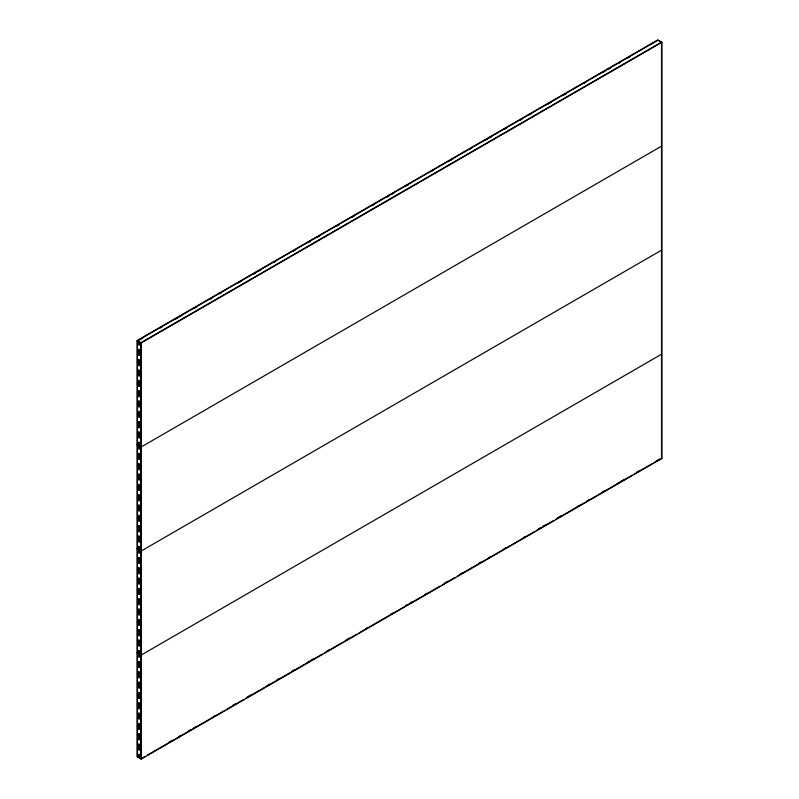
<?xml version="1.0" encoding="UTF-8"?>
<svg xmlns="http://www.w3.org/2000/svg" width="799" height="799" viewBox="0 0 799 799"><rect width="100%" height="100%" fill="white"/><g stroke="black" fill="none" stroke-linecap="round" stroke-linejoin="round"><path stroke-width="1.2" d="M137.118 340.534L657.747 39.95L661.882 42.337L661.882 458.466L141.253 759.05L137.118 756.663L137.118 340.534L141.253 342.911L661.882 42.337M139.625 339.885L142.871 338.007M160.15 328.029L162.307 326.781M175.271 319.3L177.428 318.052M179.595 316.803L181.753 315.555M194.716 308.074L196.874 306.826M209.837 299.345L211.995 298.097M219.555 293.732L221.713 292.484M237.922 283.136L241.158 281.258M253.043 274.397L256.279 272.529M258.447 271.28L260.604 270.032M273.568 262.551L275.725 261.303M293.003 251.325L295.171 250.077M308.124 242.596L310.292 241.348M317.852 236.983L320.009 235.735M336.209 226.387L339.455 224.509M351.33 217.648L354.576 215.78M371.855 205.802L374.022 204.554M386.976 197.073L389.143 195.825M391.3 194.576L393.458 193.328M406.421 185.847L408.579 184.599M431.26 171.505L433.428 170.257M449.627 160.899L452.863 159.031M470.152 149.053L472.309 147.805M485.273 140.324L487.43 139.076M489.597 137.828L491.755 136.579M504.718 129.098L506.876 127.85M519.839 120.369L521.997 119.121M529.557 114.756L531.715 113.508M547.924 104.15L551.16 102.282M563.045 95.421L566.281 93.553M583.57 83.575L585.727 82.327M603.005 72.349L605.173 71.101M608.409 69.233L610.566 67.985M618.126 63.62L620.294 62.372M627.854 58.007L630.011 56.759M168.988 742.241L171.146 740.993M178.706 736.628L180.874 735.38M188.434 731.015L190.591 729.767M193.827 727.899L195.995 726.651M213.273 716.673L215.43 715.425M232.719 705.447L235.955 703.579M247.84 696.718L251.076 694.85M267.285 685.492L269.443 684.244M277.003 679.879L279.161 678.631M292.124 671.15L294.282 669.902M307.245 662.421L309.403 661.173M311.57 659.924L313.727 658.676M326.691 651.195L328.848 649.947M346.137 639.969L349.373 638.101M365.572 628.743L367.74 627.495M390.421 614.401L392.579 613.153M405.542 605.672L407.7 604.424M409.857 603.175L412.024 601.927M424.978 594.446L427.145 593.198M444.424 583.22L447.67 581.352M459.545 574.491L462.791 572.613M478.991 563.265L481.148 562.017M488.708 557.652L490.876 556.404M503.829 548.923L505.997 547.675M523.275 537.697L525.432 536.449M538.396 528.968L540.553 527.72M542.721 526.471L545.957 524.603M557.842 517.742L561.078 515.864M577.287 506.516L579.445 505.268M587.005 500.903L589.163 499.655M602.126 492.174L604.284 490.926M617.247 483.445L619.405 482.197M621.572 480.948L623.729 479.7M636.693 472.219L638.85 470.971M656.129 460.993L659.375 459.115M141.982 758.231L145.228 756.353M147.386 755.105L224.08 710.83M226.237 709.582L243.515 699.604M245.683 698.356L322.367 654.081M324.534 652.833L341.812 642.855M343.969 641.607L356.933 634.126M359.091 632.878L440.109 586.106M442.266 584.868L455.23 577.377M457.388 576.129L534.082 531.854M536.239 530.606L553.517 520.628M555.685 519.38L632.369 475.105M634.526 473.857L651.814 463.879M653.972 462.631L661.882 458.466M660.673 42.037L658.096 40.15L137.468 340.734L137.468 756.863M661.532 146.167L141.253 446.951L137.118 444.564M661.532 250.197L141.253 550.98L137.118 548.603M661.532 354.237L141.253 655.02L137.118 652.633M137.468 341.123L140.904 343.111M137.468 351.45L140.904 353.438M137.468 361.777L140.904 363.765M137.468 372.104L140.904 374.082M137.468 382.421L140.904 384.409M137.468 392.748L140.904 394.736M137.468 403.076L140.904 405.053M137.468 413.393L140.904 415.38M137.468 423.72L140.904 425.707M137.468 434.047L140.904 436.024M137.468 444.364L140.904 446.351M137.468 445.163L140.904 447.15M137.468 455.49L140.904 457.467M137.468 465.807L140.904 467.795M137.468 476.134L140.904 478.122M137.468 486.461L140.904 488.439M137.468 496.778L140.904 498.766M137.468 507.105L140.904 509.093M137.468 517.432L140.904 519.41M137.468 527.749L140.904 529.737M137.468 538.077L140.904 540.064M137.468 548.404L140.904 550.391M137.468 549.193L140.904 551.18M137.468 559.52L140.904 561.507M137.468 569.847L140.904 571.824M137.468 580.164L140.904 582.151M137.468 590.491L140.904 592.478M137.468 600.818L140.904 602.806M137.468 611.135L140.904 613.123M137.468 621.462L140.904 623.45M137.468 631.789L140.904 633.777M137.468 642.106L140.904 644.094M137.468 652.433L140.904 654.421M137.468 653.232L140.904 655.21M137.468 663.55L140.904 665.537M137.468 673.877L140.904 675.864M137.468 684.204L140.904 686.191M137.468 694.521L140.904 696.508M137.468 704.848L140.904 706.835M137.468 715.175L140.904 717.162M137.468 725.502L140.904 727.48M137.468 735.819L140.904 737.807M137.468 746.146L140.904 748.134M137.468 756.473L140.904 758.451M661.532 458.266L661.532 42.137L140.904 342.711L140.904 758.85M141.253 342.911L141.253 759.05M138.766 342.821L139.485 343.72L138.766 342.821M138.726 344.289C139.096 346.646 140.364 343.77 138.726 344.289M138.726 349.453C139.076 351.8 140.384 348.953 138.726 349.453M138.766 351.001L139.485 351.9L138.766 351.001M138.726 354.616C139.096 356.973 140.364 354.097 138.726 354.616M138.766 353.148L139.485 354.047L138.766 353.148M138.726 359.78C139.096 362.137 140.364 359.26 138.726 359.78M138.766 361.328L139.485 362.227L138.766 361.328M138.766 363.475L139.485 364.364L138.816 363.375M138.726 364.943C139.076 367.29 140.384 364.434 138.726 364.943M138.726 370.097C139.096 372.464 140.364 369.587 138.726 370.097M138.766 371.655L139.485 372.544L138.766 371.655M138.726 375.26C139.096 377.617 140.364 374.741 138.726 375.26M138.766 373.792L139.485 374.691L138.766 373.792M138.726 380.424C139.076 382.771 140.384 379.924 138.726 380.424M138.766 381.972L139.485 382.871L138.766 381.972M138.766 384.119L139.485 385.018L138.766 384.119M138.726 385.587C139.096 387.944 140.364 385.068 138.726 385.587M138.726 390.751C139.096 393.108 140.364 390.232 138.726 390.751M138.766 392.299L139.485 393.198L138.816 392.209M138.726 395.914C139.076 398.262 140.384 395.405 138.726 395.914M138.766 394.446L139.485 395.335L138.766 394.446M138.726 401.078C139.096 403.435 140.364 400.559 138.726 401.078M138.766 402.626L139.485 403.515L138.766 402.626M138.766 404.763L139.485 405.662L138.766 404.763M138.726 406.232C139.076 408.579 140.384 405.732 138.726 406.232M138.726 411.395C139.076 413.742 140.384 410.896 138.726 411.395M138.766 412.943L139.485 413.842L138.766 412.943M138.726 416.559C139.096 418.916 140.364 416.039 138.726 416.559M138.766 415.09L139.485 415.989L138.766 415.09M138.726 421.722C139.076 424.069 140.384 421.223 138.726 421.722M138.766 423.27L139.485 424.169L138.816 423.18M138.766 425.418L139.485 426.306L138.766 425.418M138.726 426.886C139.076 429.233 140.384 426.376 138.726 426.886M138.726 432.049C139.096 434.406 140.364 431.53 138.726 432.049M138.766 433.597L139.485 434.486L138.766 433.597M138.766 435.745L139.485 436.634L138.816 435.645M138.726 437.203C139.076 439.56 140.384 436.703 138.726 437.203M138.726 442.366C139.096 444.723 140.364 441.847 138.726 442.366M138.766 443.924L139.485 444.813L138.766 443.924M138.766 446.861L139.485 447.75L138.816 446.761M138.726 448.329C139.076 450.676 140.384 447.82 138.726 448.329M138.726 453.492C139.096 455.849 140.364 452.973 138.726 453.492M138.766 455.04L139.485 455.929L138.766 455.04M138.766 457.178L139.485 458.077L138.766 457.178M138.726 458.646C139.096 461.003 140.364 458.127 138.726 458.646M138.726 463.81C139.076 466.157 140.384 463.31 138.726 463.81M138.766 465.358L139.485 466.256L138.766 465.358M138.766 467.505L139.485 468.404L138.766 467.505M138.726 468.973C139.096 471.33 140.364 468.454 138.726 468.973M138.726 474.137C139.096 476.494 140.364 473.617 138.726 474.137M138.766 475.685L139.485 476.584L138.766 475.685M138.766 477.832L139.485 478.721L138.816 477.732M138.726 479.3C139.076 481.647 140.384 478.791 138.726 479.3M138.726 484.464C139.096 486.821 140.364 483.944 138.726 484.464M138.766 486.012L139.485 486.901L138.766 486.012M138.766 488.159L139.485 489.048L138.766 488.159M138.726 489.617C139.096 491.974 140.364 489.098 138.726 489.617M138.726 494.781C139.076 497.128 140.384 494.281 138.726 494.781M138.766 496.339L139.485 497.228L138.766 496.339M138.766 498.476L139.485 499.375L138.766 498.476M138.726 499.944C139.096 502.301 140.364 499.425 138.726 499.944M138.726 505.108C139.076 507.455 140.384 504.608 138.726 505.108M138.766 506.656L139.485 507.555L138.816 506.566M138.766 508.803L139.485 509.692L138.766 508.803M138.726 510.271C139.076 512.618 140.384 509.762 138.726 510.271M138.726 515.435C139.096 517.792 140.364 514.916 138.726 515.435M138.766 516.983L139.485 517.872L138.766 516.983M138.766 519.13L139.485 520.019L138.766 519.13M138.726 520.588C139.076 522.946 140.384 520.089 138.726 520.588M138.726 525.752C139.076 528.099 140.384 525.253 138.726 525.752M138.766 527.31L139.485 528.199L138.766 527.31M138.766 529.447L139.485 530.346L138.766 529.447M138.726 530.916C139.096 533.273 140.364 530.396 138.726 530.916M138.726 536.079C139.076 538.426 140.384 535.58 138.726 536.079M138.766 537.627L139.485 538.526L138.816 537.537M138.766 539.774L139.485 540.673L138.766 539.774M138.726 541.243C139.096 543.6 140.364 540.723 138.726 541.243M138.726 546.406C139.096 548.763 140.364 545.887 138.726 546.406M138.766 547.954L139.485 548.853L138.766 547.954M138.726 552.359C139.096 554.716 140.364 551.839 138.726 552.359M138.766 550.891L139.485 551.789L138.766 550.891M138.726 557.522C139.096 559.879 140.364 557.003 138.726 557.522M138.766 559.07L139.485 559.969L138.766 559.07M138.766 561.218L139.485 562.106L138.816 561.118M138.726 562.686C139.076 565.033 140.384 562.176 138.726 562.686M138.726 567.849C139.096 570.206 140.364 567.33 138.726 567.849M138.766 569.397L139.485 570.286L138.766 569.397M138.726 573.003C139.096 575.36 140.364 572.493 138.726 573.003M138.766 571.545L139.485 572.434L138.766 571.545M138.726 578.166C139.076 580.513 140.384 577.667 138.726 578.166M138.766 579.724L139.485 580.613L138.766 579.724M138.766 581.862L139.485 582.761L138.766 581.862M138.726 583.33C139.096 585.687 140.364 582.811 138.726 583.33M138.726 588.493C139.096 590.851 140.364 587.974 138.726 588.493M138.766 590.042L139.485 590.94L138.766 590.042M138.726 593.657C139.076 596.004 140.384 593.148 138.726 593.657M138.766 592.189L139.485 593.078L138.816 592.089M138.726 598.821C139.096 601.178 140.364 598.301 138.726 598.821M138.766 600.369L139.485 601.257L138.766 600.369M138.766 602.516L139.485 603.405L138.766 602.516M138.726 603.984C139.096 606.341 140.364 603.465 138.726 603.984M138.726 609.138C139.076 611.485 140.384 608.638 138.726 609.138M138.766 610.696L139.485 611.585L138.766 610.696M138.726 614.301C139.096 616.658 140.364 613.782 138.726 614.301M138.766 612.833L139.485 613.732L138.766 612.833M138.726 619.465C139.076 621.812 140.384 618.965 138.726 619.465M138.766 621.013L139.485 621.912L138.816 620.923M138.766 623.16L139.485 624.059L138.766 623.16M138.726 624.628C139.076 626.975 140.384 624.119 138.726 624.628M138.726 629.792C139.096 632.149 140.364 629.272 138.726 629.792M138.766 631.34L139.485 632.239L138.766 631.34M138.726 634.955C139.076 637.302 140.384 634.446 138.726 634.955M138.766 633.487L139.485 634.376L138.766 633.487M138.726 640.109C139.076 642.466 140.384 639.609 138.726 640.109M138.766 641.667L139.485 642.556L138.766 641.667M138.766 643.804L139.485 644.703L138.766 643.804M138.726 645.272C139.096 647.629 140.364 644.753 138.726 645.272M138.726 650.436C139.076 652.783 140.384 649.937 138.726 650.436M138.766 651.984L139.485 652.883L138.816 651.894M138.766 654.93L139.485 655.819L138.766 654.93M138.726 656.388C139.096 658.756 140.364 655.879 138.726 656.388M138.726 661.552C139.076 663.899 140.384 661.053 138.726 661.552M138.766 663.11L139.485 663.999L138.816 663.01M138.766 665.247L139.485 666.146L138.766 665.247M138.726 666.716C139.096 669.073 140.364 666.196 138.726 666.716M138.726 671.879C139.096 674.236 140.364 671.36 138.726 671.879M138.766 673.427L139.485 674.326L138.766 673.427M138.766 675.574L139.485 676.473L138.816 675.475M138.726 677.043C139.076 679.39 140.384 676.533 138.726 677.043M138.726 682.206C139.096 684.563 140.364 681.687 138.726 682.206M138.766 683.754L139.485 684.653L138.766 683.754M138.766 685.902L139.485 686.79L138.766 685.902M138.726 687.37C139.096 689.727 140.364 686.85 138.726 687.37M138.726 692.523C139.076 694.87 140.384 692.024 138.726 692.523M138.766 694.081L139.485 694.97L138.766 694.081M138.766 696.219L139.485 697.118L138.766 696.219M138.726 697.687C139.096 700.044 140.364 697.167 138.726 697.687M138.726 702.85C139.096 705.207 140.364 702.331 138.726 702.85M138.766 704.398L139.485 705.297L138.816 704.309M138.766 706.546L139.485 707.445L138.816 706.456M138.726 708.014C139.076 710.361 140.384 707.514 138.726 708.014M138.726 713.177C139.096 715.534 140.364 712.658 138.726 713.177M138.766 714.725L139.485 715.624L138.766 714.725M138.766 716.873L139.485 717.762L138.766 716.873M138.726 718.341C139.096 720.698 140.364 717.822 138.726 718.341M138.726 723.495C139.076 725.852 140.384 722.995 138.726 723.495M138.766 725.053L139.485 725.941L138.766 725.053M138.766 727.19L139.485 728.089L138.766 727.19M138.726 728.658C139.096 731.015 140.364 728.139 138.726 728.658M138.726 733.822C139.076 736.169 140.384 733.322 138.726 733.822M138.766 735.37L139.485 736.269L138.816 735.28M138.766 737.517L139.485 738.416L138.766 737.517M138.726 738.985C139.076 741.332 140.384 738.486 138.726 738.985M138.726 744.149C139.096 746.506 140.364 743.629 138.726 744.149M138.766 745.697L139.485 746.596L138.766 745.697M138.766 747.844L139.485 748.733L138.766 747.844M138.726 749.312C139.076 751.659 140.384 748.803 138.726 749.312M138.726 754.476C139.076 756.823 140.384 753.966 138.726 754.476M138.766 756.024L139.485 756.913L138.766 756.024"/></g></svg>
